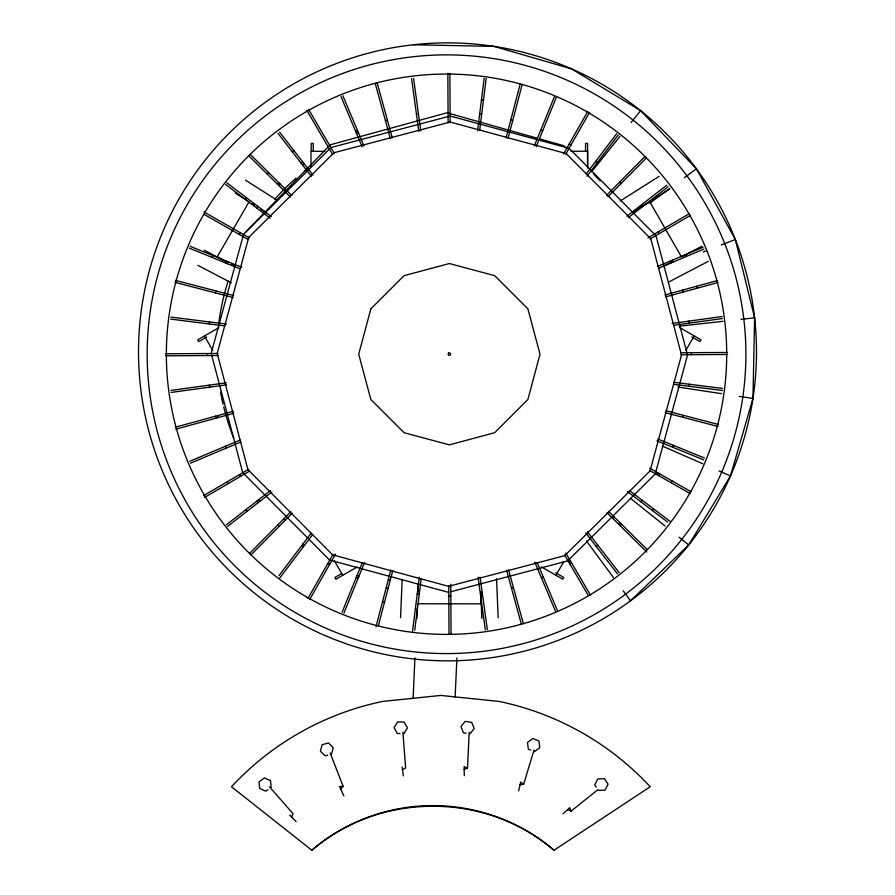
<?xml version="1.0" encoding="UTF-8"?>
<svg xmlns="http://www.w3.org/2000/svg" width="895" height="895" viewBox="0 0 895 895"><rect width="100%" height="100%" fill="white"/><g stroke="black" fill="none" stroke-linecap="round" stroke-linejoin="round"><path stroke-width="1.34" d="M623.188 590.823L630.528 600.802L688.725 544.954L730.488 475.939L752.952 398.465L754.608 317.826L735.332 239.502L696.444 168.831L640.596 110.633L571.581 68.881L494.107 46.406L413.468 44.75M400.557 617.729L402.135 580.061M416.891 618.646L417.339 607.828M417.987 592.333L418.368 583.115M413.121 698.29L414.933 657.948M464.169 769.42L467.537 767.966L469.181 732.188M455.119 696.892L456.931 657.948M689.228 386.293L689.486 384.268M209.307 323.968L209.564 321.943M412.55 631.199L419.319 577.275M414.732 630.102L421.198 578.617M477.55 130.827L484.184 78.268M479.698 130.01L486.198 78.525M518.608 790.911L520.655 782.085L523.653 784.21L534.046 749.943M331.564 754.105L333.231 747.649L328.476 742.973L322.055 744.763L320.388 751.218L325.142 755.883L327.715 755.167M215.315 292.878L215.829 290.92M375.989 626.724L390.835 569.958M378.305 625.907L392.804 570.473M506.078 137.908L520.252 83.828M508.036 138.423L522.221 84.343M682.986 417.327L683.5 415.358M211.198 353.357L243.16 235.721M212.07 257.447L212.831 255.567M225.316 262.85L226.077 260.96M227.352 263.678L228.124 261.799M342.08 612.247L362.184 562.899M534.315 145.941L554.419 96.671M343.96 613.008L364.556 562.452M536.206 146.713L556.298 97.443M672.738 447.276L673.51 445.397M291.625 817.079L293.057 813.689L269.451 786.761M239.155 234.378L240.162 232.61M307.936 598.453L333.074 554.296M309.704 599.449L335.491 554.162M656.762 474.551L657.769 472.784M658.675 475.637L659.682 473.869M671.116 482.718L672.111 480.951M563.526 153.985L587.814 111.383M565.797 154.108L589.581 112.39M555.918 575.261L563.604 561.97M685.827 350.392L694.207 335.893M403.936 733.631L407.404 727.937L404.204 722.086L397.548 721.929L394.08 727.624L397.268 733.475L399.931 733.542M245.196 199.305L246.416 197.694M256.596 207.953L257.816 206.342M278.938 575.675L311.124 533.207M279.71 578.013L312.747 534.438M586.124 173.977L616.644 133.747M586.941 176.259L618.266 134.977M641.033 501.927L642.252 500.305M652.433 510.564L653.663 508.942M470.02 733.777L474.16 728.564L471.71 722.366L465.12 721.381L460.981 726.606L463.431 732.804L466.071 733.195M591.528 171.918L619.933 136.443M631.12 122.458L640.596 110.633M340.682 789.043L343.165 786.347L330.143 752.986M245.733 231.984L330.255 144.822L447.041 112.77L536.81 138.098M249.526 553.502L290.786 511.761M250.969 554.934L292.229 513.193M612.784 518.451L614.216 517.008M618.534 524.123L619.955 522.68M620.101 525.678L621.533 524.235M267.157 173.977L268.589 172.534M277.327 184.034L278.759 182.591M278.893 185.589L280.325 184.146M606.631 195.244L644.971 156.48M608.074 196.665L646.414 157.912M243.518 234.389L330.02 148.492M563.067 813.812L569.757 807.704L571.021 811.15L597.927 789.647M292.24 151.736L293.851 150.483M301.011 163.035L302.622 161.782M302.365 164.769L303.976 163.528M226.312 524.85L270.525 490.516M227.554 526.461L271.778 492.116M626.936 216.154L666.786 185.164M628.357 217.619L668.039 186.775M596.249 546.498L597.86 545.245M534.483 751.699L539.774 747.649L538.924 741.038L532.782 738.476L527.479 742.514L528.33 749.126L530.791 750.155M649.837 203.098L669.818 188.409M684.239 177.803L696.444 168.831M267.907 789.636L265.737 791.191L259.673 788.417L259.047 781.782L264.472 777.912L270.536 780.686L271.163 787.32M311.863 850.25C379.435 791.594 486.388 791.594 553.96 850.25L650.229 786.75A285.673 285.673 0 0 0 499.186 701.445L440.855 695.426L382.523 701.445A285.673 285.673 0 0 0 231.481 786.75L311.863 850.25A186.384 186.384 0 0 1 553.96 850.25M620.224 201.006L659.123 176.337M632.552 212.551L669.102 189.371M203.534 495.673L248.586 469.316M204.563 497.43L249.615 471.072M647.969 237.846L689.34 213.614M650.128 238.943L690.369 215.371M568.772 562.116L570.529 561.087M569.891 564.018L571.636 562.989M402.493 769.722L405.659 767.854L402.895 732.155M218.827 327.671L197.661 339.91L198.679 341.666L206.689 337.035M640.82 207.013L649.859 201.968L681.475 256.91M341.845 573.471L334.976 577.443L335.983 579.21L357.161 566.971M663.161 266.497L672.503 261.608M682.672 256.283L701.971 246.192M668.643 282.082L708.225 261.374M355.55 131.14L357.418 130.357M356.4 133.176L358.28 132.382M189.729 461.294L240.128 440.071M190.523 463.162L240.912 441.951M657.825 266.307L703.123 247.199M658.608 268.176L703.918 249.078M541.464 577.957L543.332 577.163M703.257 252.021L705.831 251.014M721.225 245.006L735.332 239.502M664.974 294.958L717.555 280.515M665.511 296.916L718.092 282.484M511.459 588.06L513.417 587.523M385.465 120.803L387.434 120.266M175.286 427.217L233.237 411.331M175.823 429.175L233.774 413.289M331.005 147.518L448.854 116.372M451.214 591.651L567.732 560.863L655.218 473.992L687.539 355.024L656.046 235.821L569.175 148.346L450.196 116.026M520.029 784.792L523.653 784.21M416.488 114.448L418.491 114.18M170.855 390.421L226.323 382.803M171.135 392.435L226.603 384.816M672.167 323.431L722.164 316.528M673.745 325.265L722.444 318.542M480.402 594.157L482.405 593.888M679.316 326.172L723.126 321.316M740.926 319.347L754.608 317.826M343.165 786.347L339.496 786.537L343.87 795.879M598.363 790.486L605.02 790.151L608.063 784.221L604.449 778.616L597.793 778.952L594.75 784.881L596.193 787.119M680.838 352.742L727.478 352.451M680.86 354.767L727.49 354.476M165.72 353.771L217.921 353.469M165.732 355.807L217.933 355.505M448.798 596.159L450.834 596.148M324.952 151.322L310.99 151.322L310.99 166.571M570.831 151.244L587.59 151.244L587.601 167.868M417.506 603.767L480.906 603.856L481.051 592.132M481.454 99.904L483.468 100.162M479.664 114.101L481.678 114.359M170.967 317.087L226.513 324.079M170.71 319.101L224.958 325.937M673.834 382.31L722.612 388.43M673.577 384.324L722.366 390.444M417.215 594.011L419.229 594.258M678.074 387.043L721.638 393.688M739.337 396.395L752.952 398.465A308.988 308.988 0 0 1 254.404 593.083A308.988 308.988 0 0 1 335.133 64.026A308.988 308.988 0 0 1 752.952 398.465M510.743 120.109L512.701 120.624M175.498 280.359L233.629 295.574M174.984 282.317L233.114 297.543M665.701 410.704L718.45 424.487M665.186 412.673L717.935 426.456M388.318 579.602L390.287 580.117M386.181 587.758L388.15 588.272M382.568 601.597L384.526 602.111M448.54 592.356L329.561 560.035L243.664 473.544M539.484 138.859L563.604 145.661L565.528 147.675M467.537 767.966L464.113 766.646L464.292 775.696M540.77 130.122L542.65 130.894M190.053 246.282L241.695 267.325M189.292 248.161L239.916 268.802M657.68 438.953L704.432 457.983M656.919 440.832L703.671 459.873M357.06 575.463L358.94 576.235M356.232 577.51L358.112 578.271M662.367 446.079L702.732 463.767M719.132 470.96L730.488 475.939M567.698 809.572L571.021 811.15M204.194 250.186L226.446 261.832M231.402 264.428L233.875 265.714M197.884 265.345L231.279 282.82M569.242 143.972L570.999 144.979M203.937 211.97L249.291 237.813M204.149 214.431L248.295 239.58M649.658 468.174L691.074 491.747M649.535 470.434L690.067 493.514M327.872 563.436L329.64 564.443M679.808 327.57L700.953 339.843L699.935 341.599L691.913 336.967M222.642 259.93L217.295 256.675L249.067 201.811L235.351 193.107M555.694 572.789L563.716 577.42L562.698 579.177L541.52 566.949M245.454 180.163L277.282 200.346M252.054 203.702L254.281 205.123M260.96 209.352L266.531 212.887M226.827 182.826L271.252 216.523M225.596 184.448L270.212 218.279M629.688 490.773L669.963 521.293M627.406 491.601L667.648 522.087M302.924 544.026L304.546 545.245M301.593 545.782L303.215 547.002M595.656 161.413L597.278 162.644M630.662 498.47L665.074 526.014M679.048 537.201L688.725 544.954M619.564 182.155L621.007 183.587M250.108 154.264L291.848 195.535M248.676 155.708L290.416 196.978M608.443 511.302L647.219 549.608M607.011 512.745L646.783 552.036M283.771 518.854L285.214 520.275M277.853 524.85L279.296 526.271M289.667 815.121L296.077 821.52M593.43 173.898L600.053 180.801M640.428 205.66L641.67 207.271M633.772 210.84L635.014 212.439M587.377 531.753L619.183 572.688M585.766 533.006L617.561 573.919M258.778 499.634L260.02 501.245M257.033 500.987L258.286 502.598M245.733 509.77L246.986 511.369M279.62 132.158L313.093 175.286M278.009 133.4L311.348 176.349M586.471 540.882L613.399 577.51M658.172 231.872L659.201 233.629M308.652 109.492L334.294 153.347M306.895 110.51L332.548 154.376M565.819 553.043L590.588 595.365M564.577 554.945L588.138 595.197M239.513 474.618L240.542 476.375M227.162 481.846L228.191 483.602M204.429 335.994L212.82 350.493M334.383 560.785L342.763 575.284M685.536 254.616L686.331 256.485M672.358 260.176L673.141 262.045M670.321 261.038L671.116 262.906M537.213 562.631L557.361 610.457M534.83 562.205L555.482 611.24M342.875 95.776L363.963 145.896M341.006 96.559L362.173 146.892M225.585 446.191L226.379 448.071M696.511 286.299L697.06 288.257M682.717 290.092L683.254 292.05M377.153 82.743L392.29 138.009M375.195 83.28L390.332 138.546M508.55 569.779L523.351 623.692M506.592 570.316L521.382 624.229M217.619 415.604L218.156 417.573M215.494 416.186L216.031 418.155M211.556 354.7L242.69 472.56M402.101 766.97L403.388 775.943M689.094 321.092L689.363 323.106M480.112 577.185L487.339 629.666M478.064 577.23L485.325 629.946M413.579 78.391L420.784 130.883M411.566 78.659L418.804 131.375M209.396 385.13L209.676 387.143M496.557 578.673L498.179 617.718M480.738 591.953L481.846 618.445M691.354 352.675L691.365 354.7M449.883 73.289L450.151 122.716M447.847 73.3L448.115 122.727M450.767 584.312L451.058 633.649M448.742 585.643L449.022 633.671M207.405 353.536L207.416 355.561M587.59 167.701L587.59 143.413L585.554 143.413L585.554 151.356M313.228 151.356L313.228 143.413L311.192 143.413L311.192 151.356M233.796 438.203A230.485 230.485 0 0 1 223.694 406.934M223.045 404.249A230.485 230.485 0 0 1 220.562 392.111M218.727 323.833A230.485 230.485 0 0 1 228.158 281.064M274.575 199.473A230.485 230.485 0 0 1 296.032 178.127M304.479 171.113A230.485 230.485 0 0 1 306.627 169.435M370.854 308.864L358.716 354.196L370.854 399.517L404.037 432.699L449.368 444.849L494.7 432.699L527.882 399.517L540.021 354.196L527.882 308.864L494.7 275.682L449.368 263.533L404.037 275.682L370.854 308.864M248.732 237.421L217.216 353.38L247.915 469.562L332.593 554.833L448.563 586.337L564.745 555.638L650.016 470.96L681.52 355.002L650.822 238.82L566.143 153.548L450.174 122.044L333.992 152.743L248.732 237.421M448.697 353.033L448.037 354.196L448.697 355.349L450.04 355.349L450.7 354.196L450.04 353.033L448.697 353.033M296.849 613.489A299.366 299.366 0 0 0 745.893 354.23A299.366 299.366 0 0 0 296.849 94.971A299.366 299.366 0 0 0 296.849 613.489M306.448 596.864A280.169 280.169 0 0 0 726.706 354.23A280.169 280.169 0 0 0 306.448 111.595A280.169 280.169 0 0 0 306.448 596.864"/></g></svg>
